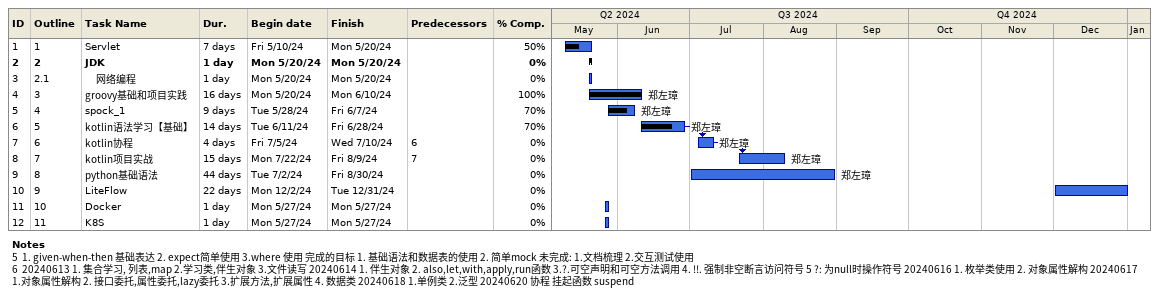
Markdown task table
| ID | WBS | Task | Duration | Start | Finish | Predecessors | Resources | % complete |
|---|---|---|---|---|---|---|---|---|
| 1 | 1 | Servlet | 7d | 2024-05-10 | 2024-05-20 |  |  | 50 |
| 2 | 2 | **JDK** | 1d | 2024-05-20 | 2024-05-20 |  |  | 0 |
| 3 | 2.1 | 网络编程 | 1d | 2024-05-20 | 2024-05-20 |  |  | 0 |
| 4 | 3 | groovy基础和项目实践 | 16d | 2024-05-20 | 2024-06-10 |  | 郑左璋 | 100 |
| 5 | 4 | spock_1 | 9d | 2024-05-28 | 2024-06-07 |  | 郑左璋 | 70 |
| 6 | 5 | kotlin语法学习【基础】 | 14d | 2024-06-11 | 2024-06-28 |  | 郑左璋 | 70 |
| 7 | 6 | kotlin协程 | 4d | 2024-07-05 | 2024-07-10 | 6 | 郑左璋 | 0 |
| 8 | 7 | kotlin项目实战 | 15d | 2024-07-22 | 2024-08-09 | 7 | 郑左璋 | 0 |
| 9 | 8 | python基础语法 | 44d | 2024-07-02 | 2024-08-30 |  | 郑左璋 | 0 |
| 10 | 9 | LiteFlow | 22d | 2024-12-02 | 2024-12-31 |  |  | 0 |
| 11 | 10 | Docker | 1d | 2024-05-27 | 2024-05-27 |  |  | 0 |
| 12 | 11 | K8S | 1d | 2024-05-27 | 2024-05-27 |  |  | 0 |

Notes
- 5: 1. given-when-then 基础表达 2. expect简单使用 3.where 使用 完成的目标 1. 基础语法和数据表的使用 2. 简单mock 未完成: 1.文档梳理 2.交互测试使用
- 6: 20240613 1. 集合学习, 列表,map 2.学习类,伴生对象 3.文件读写 20240614 1. 伴生对象 2. also,let,with,apply,run函数 3.?.可空声明和可空方法调用 4. !!. 强制非空断言访问符号 5 ?: 为null时操作符号 20240616 1. 枚举类使用 2. 对象属性解构 20240617 1.对象属性解构 2. 接口委托,属性委托,lazy委托 3.扩展方法,扩展属性 4. 数据类 20240618 1.单例类 2.泛型 20240620 协程 挂起函数 suspend
